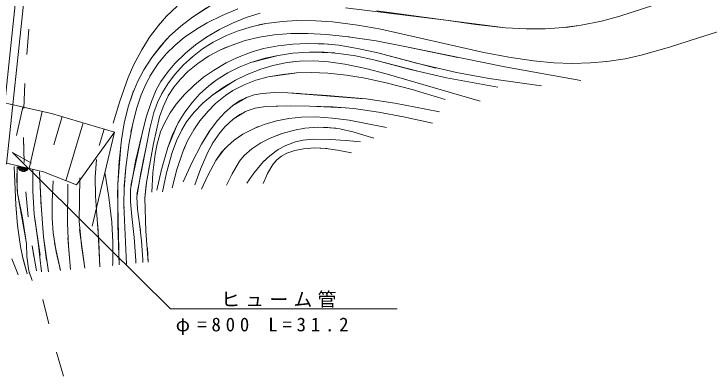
# Model space of a CAD drawing. Units: millimetres, scale not verified. Extents: x 40000 to 680000, y 20000 to 380000.
# Drawn here: x 250526 to 316964, y 232820 to 267468 of the extents above; entities that cross this region are included whole.
import ezdxf

# ---------------------------------------------------------------- set-up
doc = ezdxf.new("R2010")
doc.units = ezdxf.units.MM
doc.header["$LTSCALE"] = 1000
for name, color, linetype, lineweight in [('M-BGD', 7, 'Continuous', 13), ('M-BGD-HTXT', 7, 'Continuous', 13), ('M-STR-HTXT', 7, 'Continuous', 13)]:
    doc.layers.add(name, color=color, linetype=linetype, lineweight=lineweight)
doc.styles.add('ＭＳ ゴシック', font='')
doc.styles.get('ＭＳ ゴシック').set_extended_font_data('MS Gothic')

msp = doc.modelspace()

# ---------------------------------------------------------------- linework, layer by layer
at = {"layer": 'M-BGD'}
for p, q in [((249020, 253192), (252327, 284226)), ((253122, 284141), (249815, 253107)), ((267583, 267155), (269716, 268523)), ((265116, 267237), (266139, 268215)), ((265116, 267237), (266139, 268215)), ((267583, 267155), (268922, 268047)), ((271926, 267950), (270439, 267329)), ((271926, 267950), (270439, 267329)), ((291811, 266874), (282206, 268060)), ((291811, 266874), (285206, 267751)), ((311691, 268294), (308432, 267244)), ((264339, 266360), (265116, 267237)), ((264339, 266360), (265116, 267237)), ((266475, 266301), (267583, 267155)), ((266475, 266301), (267583, 267155)), ((270439, 267329), (268999, 266615)), ((270439, 267329), (268999, 266615)), ((272738, 267109), (271431, 266589)), ((272738, 267109), (271431, 266589)), ((274076, 267524), (272738, 267109)), ((308432, 267244), (306696, 266784)), ((308432, 267244), (306696, 266784)), ((264339, 266360), (264443, 266486)), ((268999, 266615), (267961, 266007)), ((268999, 266615), (267961, 266007)), ((271431, 266589), (270163, 265965)), ((271431, 266589), (270163, 265965)), ((274593, 266543), (273319, 266269)), ((274593, 266543), (273903, 266407)), ((276183, 266754), (274593, 266543)), ((276183, 266754), (274593, 266543)), ((277579, 266834), (276183, 266754)), ((277579, 266834), (276183, 266754)), ((279379, 266814), (277579, 266834)), ((280982, 266698), (279379, 266814)), ((283389, 266389), (280982, 266698)), ((297494, 266146), (291811, 266874)), ((294685, 266455), (291811, 266874)), ((297494, 266146), (294685, 266455)), ((306696, 266784), (304754, 266386)), ((306696, 266784), (304754, 266386)), ((263493, 265235), (264339, 266360)), ((263493, 265235), (264339, 266360)), ((263493, 265235), (264339, 266360)), ((265438, 265365), (266475, 266301)), ((265438, 265365), (266475, 266301)), ((267961, 266007), (266809, 265206)), ((267961, 266007), (266809, 265206)), ((270163, 265965), (268877, 265199)), ((270163, 265965), (268940, 265240)), ((271972, 265855), (270848, 265403)), ((273319, 266269), (271972, 265855)), ((285603, 266001), (283389, 266389)), ((285603, 266001), (285394, 266045)), ((295442, 263772), (285603, 266001)), ((299496, 266032), (297494, 266146)), ((299496, 266032), (297494, 266146)), ((301288, 266035), (299496, 266032)), ((301288, 266035), (299496, 266032)), ((303067, 266160), (301288, 266035)), ((304754, 266386), (303067, 266160)), ((304754, 266386), (303264, 266182)), ((318377, 265946), (315868, 265145)), ((262744, 264046), (263493, 265235)), ((262744, 264046), (263493, 265235)), ((262744, 264046), (263493, 265235)), ((264557, 264408), (265438, 265365)), ((266809, 265206), (265950, 264488)), ((266809, 265206), (266405, 264885)), ((268940, 265240), (267875, 264496)), ((270848, 265403), (269585, 264760)), ((272623, 264911), (273992, 265240)), ((273992, 265240), (275384, 265456)), ((275384, 265456), (276993, 265582)), ((276993, 265582), (278615, 265596)), ((278615, 265596), (280442, 265502)), ((278615, 265596), (280442, 265502)), ((280442, 265502), (282462, 265289)), ((280442, 265502), (282462, 265289)), ((282462, 265289), (282557, 265277)), ((282462, 265289), (285146, 264880)), ((315868, 265145), (313174, 264277)), ((315868, 265145), (313174, 264277)), ((263695, 263292), (265156, 265080)), ((265950, 264488), (265092, 263636)), ((267875, 264496), (266929, 263722)), ((269585, 264760), (268557, 264112)), ((269585, 264760), (268557, 264112)), ((269585, 264760), (268557, 264112)), ((270219, 263996), (271281, 264458)), ((271281, 264458), (272623, 264911)), ((275772, 264419), (277172, 264587)), ((277172, 264587), (278578, 264651)), ((278578, 264651), (280586, 264573)), ((278578, 264651), (280182, 264605)), ((280182, 264605), (281578, 264464)), ((281578, 264464), (283350, 264169)), ((285146, 264880), (287897, 264354)), ((261999, 262624), (262744, 264046)), ((263695, 263292), (264557, 264408)), ((268557, 264112), (267591, 263375)), ((268557, 264112), (267591, 263375)), ((268557, 264112), (267591, 263375)), ((269129, 263411), (270219, 263996)), ((269129, 263411), (270219, 263996)), ((270219, 263996), (270903, 264304)), ((271881, 263308), (273187, 263806)), ((271881, 263308), (273187, 263806)), ((273187, 263806), (274388, 264143)), ((273187, 263806), (273220, 263817)), ((274388, 264143), (275772, 264419)), ((277183, 263704), (278786, 263817)), ((277183, 263704), (278786, 263817)), ((278786, 263817), (281193, 263738)), ((278786, 263817), (280182, 263808)), ((280182, 263808), (281588, 263695)), ((283350, 264169), (285301, 263732)), ((287897, 264354), (292937, 263286)), ((287897, 264354), (297444, 262401)), ((297812, 263324), (295442, 263772)), ((313174, 264277), (310481, 263517)), ((313174, 264277), (310481, 263517)), ((262935, 262106), (263695, 263292)), ((262935, 262106), (263695, 263292)), ((265092, 263636), (264318, 262711)), ((265092, 263636), (264318, 262711)), ((265092, 263636), (264318, 262711)), ((266929, 263722), (265916, 262733)), ((267591, 263375), (266724, 262584)), ((267591, 263375), (266724, 262584)), ((267591, 263375), (267469, 263272)), ((268098, 262729), (269129, 263411)), ((268098, 262729), (269129, 263411)), ((270801, 262784), (271881, 263308)), ((270801, 262784), (271881, 263308)), ((273174, 262817), (275779, 263499)), ((273174, 262817), (274530, 263226)), ((274530, 263226), (275779, 263499)), ((275779, 263499), (277183, 263704)), ((275779, 263499), (277183, 263704)), ((281588, 263695), (283161, 263450)), ((283161, 263450), (284918, 263067)), ((285301, 263732), (290854, 262286)), ((285301, 263732), (288988, 262760)), ((300169, 262982), (297812, 263324)), ((308938, 263177), (307196, 262909)), ((308938, 263177), (307196, 262909)), ((310481, 263517), (308938, 263177)), ((310481, 263517), (308938, 263177)), ((261456, 261380), (261999, 262624)), ((264318, 262711), (263641, 261718)), ((264318, 262711), (263641, 261718)), ((264318, 262711), (263641, 261718)), ((265916, 262733), (265265, 261971)), ((265916, 262733), (265265, 261971)), ((266724, 262584), (265907, 261684)), ((266724, 262584), (265907, 261684)), ((267149, 261954), (268098, 262729)), ((267149, 261954), (268098, 262729)), ((269590, 262064), (270801, 262784)), ((272047, 262372), (273174, 262817)), ((272047, 262372), (273174, 262817)), ((274132, 262190), (275286, 262537)), ((274132, 262190), (275286, 262537)), ((275286, 262537), (276653, 262820)), ((275286, 262537), (276653, 262820)), ((276653, 262820), (277812, 262950)), ((276653, 262820), (277418, 262918)), ((277812, 262950), (279195, 262979)), ((279195, 262979), (280581, 262889)), ((280581, 262889), (282167, 262664)), ((282167, 262664), (284146, 262245)), ((282167, 262664), (284146, 262245)), ((284918, 263067), (289143, 261974)), ((284918, 263067), (288419, 262157)), ((288988, 262760), (292809, 261857)), ((302124, 262800), (300169, 262982)), ((303878, 262733), (302124, 262800)), ((305625, 262772), (303878, 262733)), ((307196, 262909), (305625, 262772)), ((307196, 262909), (307174, 262907)), ((262372, 261040), (262935, 262106)), ((262372, 261040), (262935, 262106)), ((265265, 261971), (264579, 260994)), ((265265, 261971), (264579, 260994)), ((266435, 261240), (267149, 261954)), ((266435, 261240), (267149, 261954)), ((268659, 261401), (269590, 262064)), ((269944, 261196), (270967, 261833)), ((269944, 261196), (270967, 261833)), ((270967, 261833), (272047, 262372)), ((270967, 261833), (272047, 262372)), ((272814, 261669), (274132, 262190)), ((274829, 261437), (277328, 261801)), ((276225, 261686), (277529, 261815)), ((277529, 261815), (278932, 261859)), ((278932, 261859), (280526, 261802)), ((280526, 261802), (282309, 261617)), ((284146, 262245), (286118, 261724)), ((284146, 262245), (286118, 261724)), ((288419, 262157), (291880, 261362)), ((292809, 261857), (295959, 261292)), ((297444, 262401), (304703, 261110)), ((260659, 259117), (261456, 261380)), ((260659, 259117), (261456, 261380)), ((261456, 261380), (261515, 261523)), ((263641, 261718), (263153, 260817)), ((263641, 261718), (263153, 260817)), ((263641, 261718), (263526, 261525)), ((265907, 261684), (265300, 260879)), ((265907, 261684), (265300, 260879)), ((265806, 260466), (266435, 261240)), ((267714, 260617), (268659, 261401)), ((267714, 260617), (268659, 261401)), ((268659, 261401), (268761, 261479)), ((269161, 260599), (269944, 261196)), ((269161, 260599), (269944, 261196)), ((270531, 260431), (271714, 261129)), ((271714, 261129), (272814, 261669)), ((272532, 260689), (273659, 261118)), ((272532, 260689), (273659, 261118)), ((273659, 261118), (274829, 261437)), ((273659, 261118), (274829, 261437)), ((274829, 261437), (276225, 261686)), ((282309, 261617), (284084, 261324)), ((284084, 261324), (286243, 260849)), ((286118, 261724), (288066, 261161)), ((286118, 261724), (295096, 259135)), ((291880, 261362), (296776, 260461)), ((295959, 261292), (299324, 260796)), ((261885, 259899), (262372, 261040)), ((261885, 259899), (262372, 261040)), ((263153, 260817), (262681, 259714)), ((263153, 260817), (262681, 259714)), ((264579, 260994), (264133, 260189)), ((264579, 260994), (264411, 260715)), ((265300, 260879), (264670, 259854)), ((265300, 260879), (264670, 259854)), ((265281, 259646), (265806, 260466)), ((266836, 259757), (267714, 260617)), ((266836, 259757), (267714, 260617)), ((268271, 259779), (269161, 260599)), ((268271, 259779), (269161, 260599)), ((268271, 259779), (269161, 260599)), ((269161, 260599), (269618, 260960)), ((269528, 259722), (271534, 261031)), ((271463, 260138), (272532, 260689)), ((271463, 260138), (272532, 260689)), ((286243, 260849), (288590, 260224)), ((299324, 260796), (300943, 260575)), ((244933, 259990), (254135, 257934)), ((261451, 258565), (261970, 260122)), ((261451, 258565), (261885, 259899)), ((261451, 258565), (261885, 259899)), ((264133, 260189), (263662, 259097)), ((264670, 259854), (264252, 258986)), ((264670, 259854), (264330, 259170)), ((265281, 259646), (265371, 259804)), ((267593, 259029), (268271, 259779)), ((267593, 259029), (268271, 259779)), ((267593, 259029), (268271, 259779)), ((269528, 259722), (270531, 260431)), ((270741, 259663), (271463, 260138)), ((270741, 259663), (271463, 260138)), ((270741, 259663), (271463, 260138)), ((273495, 259716), (274267, 259864)), ((273495, 259716), (274267, 259864)), ((274267, 259864), (275472, 259948)), ((274267, 259864), (275472, 259948)), ((275472, 259948), (276707, 259920)), ((275472, 259948), (276707, 259920)), ((276707, 259920), (277845, 259849)), ((276707, 259920), (283987, 259354)), ((276707, 259920), (280473, 259674)), ((288590, 260224), (291737, 259293)), ((260027, 257007), (260659, 259117)), ((260027, 257007), (260659, 259117)), ((262681, 259714), (262241, 258379)), ((262681, 259714), (262241, 258379)), ((264776, 258574), (265281, 259646)), ((264776, 258574), (265281, 259646)), ((266044, 258827), (266836, 259757)), ((266044, 258827), (266836, 259757)), ((268596, 258935), (269528, 259722)), ((268596, 258935), (269528, 259722)), ((269799, 258898), (270741, 259663)), ((269799, 258898), (270741, 259663)), ((269799, 258898), (270741, 259663)), ((271442, 258695), (272758, 259471)), ((271442, 258695), (272099, 259141)), ((271442, 258695), (272099, 259141)), ((272099, 259141), (272758, 259471)), ((272099, 259141), (272758, 259471)), ((272758, 259471), (273495, 259716)), ((272758, 259471), (273495, 259716)), ((280473, 259674), (284184, 259330)), ((284184, 259330), (286939, 258914)), ((251375, 258551), (250766, 255827)), ((261079, 257006), (261451, 258565)), ((261079, 257006), (261451, 258565)), ((263662, 259097), (263167, 257578)), ((264252, 258986), (263915, 258051)), ((264449, 257635), (264776, 258574)), ((264449, 257635), (264776, 258574)), ((265465, 258002), (266044, 258827)), ((265465, 258002), (266044, 258827)), ((266864, 258062), (267593, 259029)), ((267757, 258072), (268596, 258935)), ((267757, 258072), (268596, 258935)), ((269080, 258179), (269799, 258898)), ((269080, 258179), (269799, 258898)), ((269080, 258179), (269799, 258898)), ((270681, 258026), (271442, 258695)), ((272830, 258208), (273578, 258446)), ((272830, 258208), (273578, 258446)), ((272830, 258208), (273578, 258446)), ((273578, 258446), (274560, 258614)), ((273578, 258446), (274560, 258614)), ((273578, 258446), (274560, 258614)), ((274560, 258614), (276605, 258687)), ((274560, 258614), (276605, 258687)), ((274560, 258614), (276965, 258683)), ((276605, 258687), (278789, 258657)), ((276605, 258687), (278789, 258657)), ((278789, 258657), (282231, 258484)), ((278789, 258657), (280978, 258576)), ((280978, 258576), (283020, 258403)), ((286939, 258914), (289897, 258359)), ((253215, 258140), (251993, 252667)), ((254135, 257934), (260138, 256157)), ((262241, 258379), (261851, 256814)), ((262241, 258379), (261851, 256814)), ((263915, 258051), (263513, 256508)), ((263915, 258051), (263513, 256508)), ((263915, 258051), (263513, 256508)), ((264883, 256958), (265465, 258002)), ((266236, 257033), (266864, 258062)), ((267027, 257133), (267757, 258072)), ((268300, 257234), (269080, 258179)), ((269987, 257263), (270681, 258026)), ((271469, 257397), (272650, 258131)), ((271469, 257397), (272123, 257855)), ((272123, 257855), (272830, 258208)), ((283020, 258403), (285385, 258065)), ((285385, 258065), (287748, 257622)), ((289897, 258359), (291191, 258100)), ((255136, 257638), (254336, 254936)), ((263167, 257578), (262771, 256014)), ((263858, 255075), (264449, 257635)), ((263858, 255075), (264449, 257635)), ((266570, 256393), (267027, 257133)), ((267724, 256391), (268300, 257234)), ((269199, 256209), (269987, 257263)), ((270726, 256704), (271469, 257397)), ((270726, 256704), (271469, 257397)), ((274451, 256896), (275612, 257235)), ((274451, 256896), (275612, 257235)), ((275612, 257235), (276793, 257463)), ((275612, 257235), (276793, 257463)), ((276793, 257463), (278001, 257588)), ((276793, 257463), (278001, 257588)), ((278001, 257588), (279391, 257612)), ((279391, 257612), (280980, 257508)), ((280980, 257508), (282568, 257296)), ((282568, 257296), (286125, 256597)), ((287748, 257622), (290543, 257029)), ((257137, 257046), (255499, 251514)), ((259137, 256453), (258668, 254868)), ((260813, 255423), (261079, 257006)), ((260813, 255423), (261079, 257006)), ((261851, 256814), (261500, 254954)), ((261851, 256814), (261500, 254954)), ((261851, 256814), (261500, 254954)), ((261851, 256814), (261712, 256147)), ((263513, 256508), (263163, 254733)), ((263513, 256508), (263163, 254733)), ((263513, 256508), (263163, 254733)), ((264551, 256171), (264883, 256958)), ((265232, 254701), (266141, 256857)), ((265653, 255820), (266236, 257033)), ((266570, 256393), (266811, 256803)), ((270192, 256075), (270726, 256704)), ((270192, 256075), (270726, 256704)), ((272395, 255949), (273882, 256683)), ((272395, 255949), (273478, 256512)), ((273478, 256512), (274451, 256896)), ((277337, 256345), (278335, 256526)), ((277337, 256345), (278335, 256526)), ((278335, 256526), (279537, 256627)), ((278335, 256526), (279537, 256627)), ((279537, 256627), (281288, 256537)), ((279537, 256627), (280535, 256612)), ((280535, 256612), (281681, 256476)), ((281681, 256476), (283040, 256161)), ((260138, 256157), (256493, 251131)), ((260138, 256157), (257995, 247173)), ((262771, 256014), (261691, 251064)), ((262771, 256014), (262159, 253374)), ((262771, 256014), (262255, 253768)), ((264211, 255038), (264551, 256171)), ((264211, 255038), (264551, 256171)), ((264551, 256171), (264644, 256415)), ((265232, 254701), (265653, 255820)), ((266056, 255330), (266570, 256393)), ((266056, 255330), (266570, 256393)), ((267129, 255325), (267724, 256391)), ((268449, 255001), (269241, 256270)), ((268449, 255001), (269199, 256209)), ((269553, 255143), (270192, 256075)), ((269553, 255143), (270192, 256075)), ((271561, 255383), (272395, 255949)), ((271561, 255383), (272395, 255949)), ((275030, 255592), (276154, 256020)), ((275030, 255592), (275959, 255954)), ((276154, 256020), (277337, 256345)), ((283040, 256161), (284385, 255747)), ((260583, 253388), (260813, 255423)), ((260583, 253388), (260813, 255423)), ((265643, 254211), (266056, 255330)), ((265643, 254211), (266056, 255330)), ((266669, 254281), (267129, 255325)), ((269066, 254257), (269607, 255229)), ((269066, 254257), (269553, 255143)), ((269066, 254257), (269553, 255143)), ((270956, 254863), (271561, 255383)), ((270956, 254863), (271561, 255383)), ((273278, 254576), (274116, 255133)), ((273278, 254576), (274116, 255133)), ((274116, 255133), (275030, 255592)), ((274116, 255133), (275030, 255592)), ((276510, 254869), (277451, 255224)), ((276510, 254869), (277451, 255224)), ((277451, 255224), (278175, 255384)), ((277451, 255224), (277589, 255261)), ((278175, 255384), (279171, 255482)), ((279171, 255482), (280640, 255465)), ((279171, 255482), (280841, 255455)), ((280841, 255455), (282637, 255319)), ((282637, 255319), (283654, 255223)), ((284385, 255747), (284919, 255571)), ((260444, 251195), (260735, 254827)), ((261500, 254954), (261208, 252773)), ((261500, 254954), (261208, 252773)), ((261500, 254954), (261208, 252773)), ((263163, 254733), (262285, 250181)), ((263163, 254733), (262678, 252438)), ((263163, 254733), (262861, 253228)), ((263410, 252589), (263858, 255075)), ((263410, 252589), (263858, 255075)), ((264017, 254063), (264211, 255038)), ((264017, 254063), (264211, 255038)), ((264627, 252579), (265232, 254701)), ((264627, 252579), (265232, 254701)), ((266669, 254281), (266873, 254775)), ((267534, 253224), (268449, 255001)), ((267534, 253224), (268449, 255001)), ((269809, 253432), (270678, 254581)), ((270381, 254238), (270956, 254863)), ((270381, 254238), (270956, 254863)), ((272543, 253913), (273278, 254576)), ((272543, 253913), (273278, 254576)), ((274974, 253890), (275797, 254483)), ((274974, 253890), (275797, 254483)), ((275797, 254483), (276510, 254869)), ((275797, 254483), (276510, 254869)), ((277366, 254416), (278187, 254575)), ((277366, 254416), (278187, 254575)), ((278187, 254575), (279258, 254643)), ((278187, 254575), (279258, 254643)), ((279258, 254643), (280456, 254581)), ((279258, 254643), (280325, 254594)), ((280325, 254594), (281465, 254437)), ((245627, 254183), (253344, 252345)), ((263814, 252260), (264017, 254063)), ((263814, 252260), (264017, 254063)), ((265114, 252259), (265643, 254211)), ((265114, 252259), (265643, 254211)), ((266106, 252570), (266669, 254281)), ((266106, 252570), (266669, 254281)), ((268353, 252604), (269066, 254257)), ((268353, 252604), (269066, 254257)), ((268353, 252604), (269066, 254257)), ((269809, 253432), (270381, 254238)), ((269809, 253432), (270381, 254238)), ((272100, 253377), (272543, 253913)), ((272100, 253377), (272543, 253913)), ((274363, 253323), (274974, 253890)), ((274363, 253323), (274974, 253890)), ((275645, 253503), (276096, 253866)), ((275645, 253503), (276096, 253866)), ((276096, 253866), (276607, 254148)), ((276096, 253866), (276607, 254148)), ((276607, 254148), (277366, 254416)), ((276607, 254148), (277366, 254416)), ((281465, 254437), (282783, 254169)), ((258283, 251836), (258417, 253546)), ((260444, 251195), (260583, 253388)), ((260444, 251195), (260583, 253388)), ((262159, 253374), (261661, 250668)), ((266715, 251416), (267534, 253224)), ((266715, 251416), (267534, 253224)), ((269045, 252018), (269809, 253432)), ((269045, 252018), (269809, 253432)), ((269045, 252018), (269809, 253432)), ((271378, 252182), (272100, 253377)), ((271378, 252182), (272100, 253377)), ((271378, 252182), (272100, 253377)), ((272100, 253377), (272411, 253767)), ((273466, 252248), (274363, 253323)), ((273466, 252248), (274363, 253323)), ((273466, 252248), (274363, 253323)), ((274363, 253323), (274524, 253485)), ((275270, 253065), (275649, 253507)), ((275270, 253065), (275645, 253503)), ((275270, 253065), (275645, 253503)), ((250705, 249216), (250538, 252882)), ((250844, 252831), (250803, 251627)), ((250844, 252831), (250803, 251627)), ((250844, 252831), (250803, 251627)), ((250844, 252831), (250844, 250523)), ((250940, 252794), (250929, 252920)), ((250929, 252920), (251901, 252689)), ((250975, 252683), (250940, 252794)), ((250954, 252853), (251849, 252640)), ((251815, 252586), (250959, 252790)), ((250965, 252727), (251782, 252532)), ((251049, 252563), (250975, 252683)), ((251710, 252488), (251009, 252654)), ((251132, 252481), (251049, 252563)), ((251054, 252582), (251637, 252443)), ((251240, 252414), (251132, 252481)), ((251526, 252408), (251137, 252501)), ((251753, 252498), (251633, 252424)), ((251835, 252581), (251753, 252498)), ((251901, 252689), (251835, 252581)), ((252351, 252606), (252351, 250523)), ((252351, 252606), (252351, 250523)), ((252351, 252606), (252351, 250523)), ((252351, 252606), (252351, 250523)), ((261208, 252773), (261067, 250726)), ((261208, 252773), (261077, 250984)), ((261208, 252773), (261077, 250984)), ((263160, 251139), (263410, 252589)), ((263160, 251139), (263410, 252589)), ((263410, 252589), (263465, 252877)), ((264177, 250609), (264627, 252579)), ((264177, 250609), (264627, 252579)), ((265656, 250827), (266106, 252570)), ((265656, 250827), (266106, 252570)), ((267813, 251103), (268353, 252604)), ((267813, 251103), (268353, 252604)), ((267813, 251103), (268353, 252604)), ((274767, 252203), (275270, 253065)), ((274767, 252203), (275270, 253065)), ((274767, 252203), (275270, 253065)), ((251395, 252377), (251240, 252414)), ((251521, 252388), (251395, 252377)), ((251633, 252424), (251521, 252388)), ((252983, 252367), (253134, 248952)), ((252983, 252367), (253122, 249171)), ((252983, 252367), (253122, 249171)), ((253344, 252345), (256493, 251131)), ((258283, 251836), (258287, 251938)), ((258309, 250040), (258283, 251836)), ((258309, 250040), (258283, 251836)), ((259217, 252313), (259606, 249940)), ((259217, 252313), (259606, 249940)), ((262678, 252438), (262278, 249983)), ((263713, 250421), (263814, 252260)), ((263713, 250421), (263814, 252260)), ((264727, 250452), (265114, 252259)), ((264727, 250452), (265114, 252259)), ((268456, 250714), (269045, 252018)), ((268456, 250714), (269045, 252018)), ((268456, 250714), (269045, 252018)), ((270846, 251084), (271378, 252182)), ((270846, 251084), (271378, 252182)), ((270846, 251084), (271378, 252182)), ((272772, 251266), (273466, 252248)), ((272772, 251266), (273466, 252248)), ((272772, 251266), (273466, 252248)), ((274344, 251252), (274767, 252203)), ((274344, 251252), (274767, 252203)), ((274344, 251252), (274767, 252203)), ((250803, 251627), (250865, 250325)), ((250803, 251627), (250865, 250325)), ((250803, 251627), (250865, 250325)), ((254194, 249532), (254292, 251497)), ((255653, 247450), (255684, 251177)), ((256748, 247639), (256837, 251785)), ((260464, 247255), (260444, 251195)), ((263040, 249888), (263230, 251607)), ((263040, 249888), (263160, 251139)), ((263040, 249888), (263160, 251139)), ((252351, 250523), (252461, 248324)), ((252351, 250523), (252461, 248324)), ((252351, 250523), (252461, 248324)), ((260589, 243456), (260427, 250597)), ((261077, 250984), (261048, 249126)), ((261077, 250984), (261048, 249126)), ((261661, 250668), (261664, 249477)), ((250865, 250325), (251293, 248151)), ((250865, 250325), (251710, 245682)), ((250865, 250325), (251337, 247955)), ((258449, 248242), (258309, 250040)), ((258449, 248242), (258309, 250040)), ((259606, 249940), (259888, 247559)), ((259606, 249940), (259888, 247559)), ((262278, 249983), (262336, 248792)), ((262278, 249983), (262336, 248792)), ((263040, 249888), (263055, 250144)), ((263150, 246694), (263040, 249888)), ((263150, 246694), (263040, 249888)), ((263150, 246694), (263040, 249888)), ((263150, 246694), (263040, 249888)), ((250880, 247226), (250705, 249216)), ((253122, 249171), (253355, 246156)), ((253122, 249171), (253355, 246156)), ((254181, 247928), (254194, 249532)), ((261664, 249477), (261785, 248080)), ((261048, 249126), (261051, 248876)), ((261048, 249126), (261289, 243525)), ((262336, 248792), (262523, 247396)), ((262336, 248792), (262523, 247396)), ((251337, 247955), (251724, 245482)), ((252461, 248324), (252543, 247574)), ((252461, 248324), (253024, 244400)), ((252461, 248324), (252854, 245597)), ((254263, 246535), (254181, 247928)), ((258657, 245675), (258449, 248242)), ((258657, 245675), (258449, 248242)), ((261785, 248080), (262023, 246077)), ((261785, 248080), (262023, 246077)), ((251165, 245207), (250880, 247226)), ((255740, 245244), (255653, 247450)), ((256982, 245315), (256748, 247639)), ((258752, 243277), (258539, 247243)), ((259888, 247559), (259900, 247403)), ((259888, 247559), (259979, 245609)), ((260589, 243456), (260464, 247255)), ((262523, 247396), (262616, 246749)), ((262523, 247396), (262733, 245748)), ((254563, 244714), (254263, 246535)), ((257303, 243136), (256798, 246843)), ((263355, 243726), (263150, 246694)), ((263355, 243726), (263150, 246694)), ((263355, 243726), (263150, 246694)), ((263355, 243726), (263150, 246694)), ((253355, 246156), (253647, 243896)), ((253355, 246156), (253834, 242798)), ((255934, 243002), (255696, 246033)), ((262023, 246077), (262170, 243869)), ((251405, 243977), (251165, 245207)), ((251724, 245482), (251778, 244271)), ((251724, 245482), (251778, 244271)), ((252854, 245597), (253152, 242805)), ((254969, 242908), (254396, 245548)), ((255934, 243002), (255740, 245244)), ((257303, 243136), (256982, 245315)), ((258752, 243277), (258657, 245675)), ((258752, 243277), (258657, 245675)), ((259979, 245609), (259967, 243608)), ((262733, 245748), (262855, 243943)), ((254969, 242908), (254563, 244714)), ((263355, 243726), (263278, 245092)), ((250332, 244046), (250766, 242921)), ((250332, 244046), (250766, 242921)), ((251791, 242598), (251319, 244389)), ((251791, 242598), (251405, 243977)), ((251778, 244271), (251960, 242887)), ((251778, 244271), (251960, 242887)), ((262170, 243869), (262176, 243611)), ((262855, 243943), (262863, 243678)), ((259967, 243608), (259961, 243395)), ((250766, 242921), (250805, 242828)), ((250766, 242921), (250949, 242516)), ((251960, 242887), (252030, 242637)), ((251960, 242887), (252287, 241964)), ((253152, 242805), (253152, 242797)), ((254969, 242908), (254919, 243153))]:
    msp.add_line(p, q, dxfattribs=at)
at = {"layer": 'M-BGD-HTXT'}
for p, q in [((251956, 265994), (251761, 263594)), ((251585, 260803), (251488, 258415)), ((251455, 255629), (251475, 254246)), ((251455, 255629), (251505, 253248)), ((251667, 250452), (251896, 248059)), ((252271, 245280), (252438, 244270)), ((252271, 245280), (252691, 242893)), ((253278, 240157), (253853, 237828)), ((254591, 235126), (255266, 232820))]:
    msp.add_line(p, q, dxfattribs=at)
at = {"layer": 'M-STR-HTXT'}
for p, q in [((250401, 254203), (252216, 253194)), ((250401, 254203), (265498, 239261)), ((265498, 239261), (287151, 239261))]:
    msp.add_line(p, q, dxfattribs=at)

# ---------------------------------------------------------------- texts
at = {"layer": 'M-STR-HTXT', "char_height": 1320, "attachment_point": 7, "style": 'ＭＳ ゴシック'}
for s, insert in [('\\T1.28;ヒューム管', (270325, 239357)), ('\\T1.51;φ=800\\~L=31.2', (265991, 236743))]:
    msp.add_mtext(s, dxfattribs=dict(at, insert=insert))

doc.saveas('drawing.dxf')
